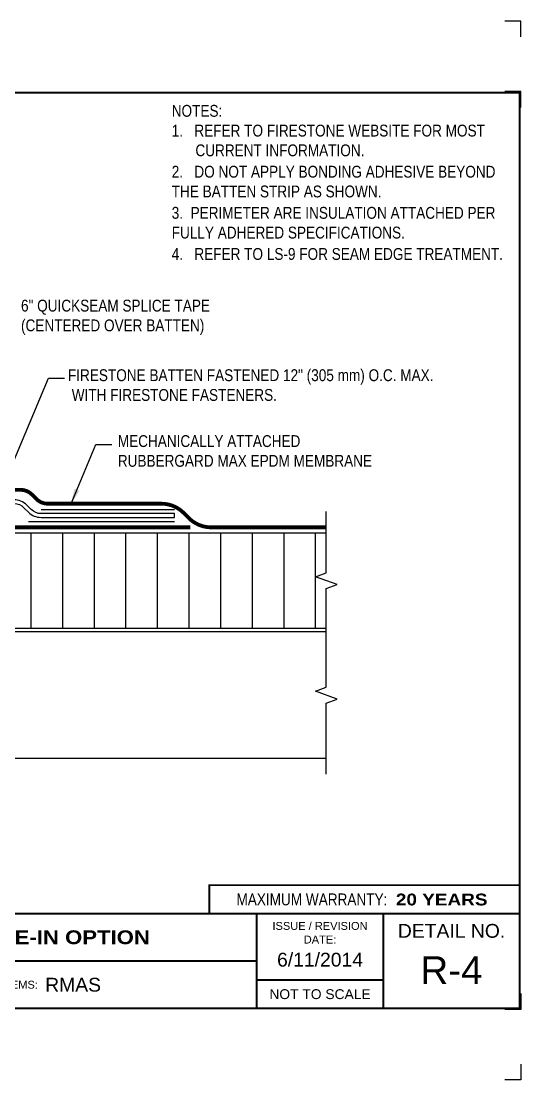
# Model space of a CAD drawing. Header units: inches. Extents: x 299.4 to 319.5, y -265.2 to -248.5.
# Drawn here: x 311.58 to 319.48, y -265.24 to -248.47 of the extents above; entities that cross this region are included whole.
import ezdxf
from ezdxf.enums import TextEntityAlignment as Align

# ---------------------------------------------------------------- set-up
doc = ezdxf.new("R2010")
doc.units = ezdxf.units.IN
doc.header["$MEASUREMENT"] = 0
doc.linetypes.add('HIDDEN', pattern=[0.375, 0.25, -0.125])
doc.layers.get('0').update_dxf_attribs({"linetype": 'CONTINUOUS'})
doc.layers.get('DEFPOINTS').update_dxf_attribs({"linetype": 'CONTINUOUS'})
for name, color, linetype in [('FSBP-ADHESIVE', 1, 'HIDDEN'), ('FSBP-ANNO-NOTE', 7, 'CONTINUOUS'), ('FSBP-INSULATION', 7, 'CONTINUOUS'), ('FSBP-MEMBRANE', 7, 'CONTINUOUS'), ('FSBP-SUBSTRATE-GENERIC', 9, 'CONTINUOUS'), ('FSBP-TTLB', 7, 'CONTINUOUS'), ('FSBP-TTLB-BORDER', 7, 'CONTINUOUS'), ('FSBP-TTLB-TEXT', 7, 'CONTINUOUS')]:
    doc.layers.add(name, color=color, linetype=linetype)
doc.styles.add('FSBP_ARIAL', font='arial.ttf')
doc.styles.add('FSBP_ARIAL_BOLD', font='')
doc.styles.add('FSBP_ARIAL_NAR', font='ARIALN.TTF')
doc.styles.get('FSBP_ARIAL_BOLD').set_extended_font_data('Arial Black')
doc.linetypes.add('ZIGZAG', pattern='A,0.0001,-0.2,[131,ltypeshp.shx,S=0.2,R=0,X=-0.2,Y=0],-0.4,[131,ltypeshp.shx,S=0.2,R=180,X=0.2,Y=0],-0.2', length=0.8001)
doc.dimstyles.new('FSBP-LEADER', dxfattribs={"dimtxt": 0.1875, "dimasz": 0.25, "dimexe": 0.0625, "dimexo": 0.125, "dimgap": 0.125, "dimtad": 0, "dimtih": 1, "dimtoh": 1, "dimdec": 4, "dimzin": 0, "dimdsep": 46, "dimlunit": 4, "dimtxsty": 'FSBP_ARIAL_NAR', "dimcen": 0.09375, "dimclrd": 256, "dimclre": 256, "dimclrt": 256, "dimadec": 0, "dimazin": 0, "dimtfac": 1, "dimtdec": 4, "dimtofl": 0, "dimtmove": 0, "dimatfit": 3, "dimfxl": 1, "dimtolj": 1, "dimtzin": 0, "dimlwd": -1, "dimlwe": -1, "dimarcsym": 0})

# ---------------------------------------------------------------- blocks, each defined once
blk = doc.blocks.new('TTLB-EPDM_1')
at = {"layer": 'DEFPOINTS', "linetype": 'Continuous', "ltscale": 1.75}
for points in [[(20.01562500000003, 13.88083333333333), (20.01562500000003, 14.13083333333333), (19.76562500000003, 14.13083333333333)], [(20.01562500000003, -2.380833333333342), (20.01562500000003, -2.630833333333342), (19.76562500000003, -2.630833333333342)]]:
    blk.add_lwpolyline(points, dxfattribs=at)
at = {"layer": 'DEFPOINTS', "color": 1}
for points in [[(20.015625, 12.765625), (20.015625, 13.015625), (19.765625, 13.015625)], [(20.015625, -1.265625), (20.015625, -1.515625), (19.765625, -1.515625)]]:
    blk.add_lwpolyline(points, dxfattribs=at)
at = {"layer": 'FSBP-TTLB', "const_width": 0.03125}
blk.add_lwpolyline([(15.09028770518938, 0), (20, 0), (20, 0.4512598240669945), (15.09028770518938, 0.4512598240669945)], close=True, dxfattribs=at)
for points in [[(0, 0), (0, -1.5), (20, -1.5), (20, 0), (0, 0)], [(15.84028770518938, 0), (15.84028770518938, -1.5)], [(17.84110496735593, 0), (17.84110496735593, -1.5)], [(20, 0), (20, -1.5)], [(4.825208527206769, -0.75), (15.84028770518938, -0.75)], [(15.84028770518938, -1.048740175933006), (17.84110496735593, -1.048740175933006)]]:
    blk.add_lwpolyline(points, dxfattribs=at)
at = {"layer": 'FSBP-TTLB-BORDER', "const_width": 0.03125}
blk.add_lwpolyline([(20, 0), (20, 13), (0, 13), (0, 0)], dxfattribs=at)
at = {"layer": 'FSBP-TTLB-TEXT', "style": 'FSBP_ARIAL_NAR'}
blk.add_text('MAXIMUM WARRANTY:', height=0.1875, dxfattribs=at).set_placement((17.90516569312837, 0.2256299120335257), align=Align.MIDDLE_RIGHT)
at = {"layer": 'FSBP-TTLB-TEXT', "style": 'FSBP_ARIAL'}
for s, height, p in [('ISSUE / REVISION', 0.125, (16.84069633627263, -0.1938496373466023)), ('DETAIL NO.', 0.21875, (18.92055248367797, -0.2724398367368792)), ('DATE:', 0.125, (16.84069633627263, -0.409973105348854)), ('NOT TO SCALE', 0.15625, (16.84069633627263, -1.274370087966503))]:
    blk.add_text(s, height=height, dxfattribs=at).set_placement(p, align=Align.MIDDLE_CENTER)
blk.add_text('ACCEPTABLE SYSTEMS:', height=0.125, dxfattribs=at).set_placement((10.29281281591562, -1.125), align=Align.MIDDLE_LEFT)
at = {"layer": 'FSBP-TTLB-TEXT'}
for tag, height, style, p in [('MAXIMUM_WARRANTY', 0.1875, 'FSBP_ARIAL_BOLD', (18.03987100774941, 0.2240244307510579)), ('ACCPT_SYSTEMS', 0.21875, 'FSBP_ARIAL', (12.49438170418193, -1.125))]:
    blk.add_attdef(tag, text='', height=height, dxfattribs=dict(at, style=style)).set_placement(p, align=Align.MIDDLE_LEFT)
for tag, height, style, p in [('DETAIL_DESCP_LINE_1', 0.21875, 'FSBP_ARIAL_BOLD', (10.33118450231211, -0.3736318192489421)), ('ISSUE_REV_DATE', 0.21875, 'FSBP_ARIAL', (16.84069633627263, -0.7282559425942452)), ('DETAIL_NUMBER', 0.4375, 'FSBP_ARIAL', (18.91941590748775, -0.8931630692489421))]:
    blk.add_attdef(tag, text='', height=height, dxfattribs=dict(at, style=style)).set_placement(p, align=Align.MIDDLE_CENTER)

msp = doc.modelspace()

# ---------------------------------------------------------------- hatches: boundary and pattern name
at = {"layer": 'FSBP-INSULATION'}
h = msp.add_hatch(dxfattribs=at)
h.set_pattern_fill('LINE', color=256, scale=4, angle=90, style=0)
h.set_pattern_definition([(90, (1.234031872678145, -142.3415559411159), (-0.5, 3.061515884555943e-17), [])])
h.paths.add_polyline_path([(311.1635180904817, -256.5831624928571), (311.1635180904817, -256.6830344586766), (311.1791430904817, -256.6871157692229), (311.1400805904817, -256.7084797598744), (311.1400805904817, -256.7400470268917), (311.1791430904817, -256.7502503032574), (311.1400805904817, -256.771614293909), (311.1400805904817, -256.8031815609262), (311.1791430904817, -256.8133848372919), (311.1400805904817, -256.8347488279434), (311.1400805904817, -256.8663160949606), (311.1791430904817, -256.8765193713264), (311.1400805904817, -256.8978833619779), (311.1400805904817, -256.9294506289951), (311.1791430904817, -256.939653905361), (311.1400805904817, -256.9610178960124), (311.1400805904817, -256.9925851630297), (311.1791430904817, -257.0027884393954), (311.1400805904817, -257.0241524300469), (311.1400805904817, -257.0557196970642), (311.1791430904817, -257.06592297343), (311.1400805904817, -257.0872869640814), (311.1400805904817, -257.1188542310987), (311.1791430904817, -257.1290575074645), (311.1400805904817, -257.150421498116), (311.1400805904817, -257.1819887651332), (311.1791430904817, -257.192192041499), (311.1400805904817, -257.2135560321505), (311.1400805904817, -257.2451232991677), (311.1791430904817, -257.2553265755335), (311.1400805904817, -257.276690566185), (311.1400805904817, -257.3082578332022), (311.1791430904817, -257.318461109568), (311.1400805904817, -257.3398251002195), (311.1400805904817, -257.3713923672368), (311.1791430904817, -257.3815956436025), (311.1400805904817, -257.402959634254), (311.1400805904817, -257.4345269012712), (311.1791430904817, -257.444730177637), (311.1400805904817, -257.4660941682885), (311.1400805904817, -257.4976614353058), (311.1791430904817, -257.5078647116716), (311.1400805904817, -257.5292287023231), (311.1400805904817, -257.5607959693403), (311.1791430904817, -257.5709992457061), (311.1400805904817, -257.5923632363576), (311.1400805904817, -257.6239305033748), (311.1791430904817, -257.6341337797406), (311.1400805904817, -257.6554977703921), (311.1400805904817, -257.6870650374094), (311.1791430904817, -257.6972683137751), (311.1400805904817, -257.7186323044266), (311.1400805904817, -257.7501995714438), (311.1791430904817, -257.7604028478096), (311.1400805904817, -257.7817668384611), (311.1400805904817, -257.8133341054784), (311.1791430904817, -257.8235373818442), (311.1400805904817, -257.8449013724957), (311.1400805904817, -257.8764686395129), (311.1791430904817, -257.8866719158787), (311.1400805904817, -257.9080359065301), (311.1400805904817, -257.9396031735474), (311.1791430904817, -257.9498064499132), (311.1400805904817, -257.9711704405647), (311.1400805904817, -258.002737707582), (311.1791430904817, -258.0129409839477), (311.1400805904817, -258.0343049745992), (311.1400805904817, -258.0658722416164), (311.1791430904817, -258.0760755179822), (311.166185073388, -258.0831624928571), (316.4025370635501, -258.0831624928571), (316.40253706355, -257.4581624928571), (316.574254402266, -257.3956624928571), (316.2308197248341, -257.2706624928571), (316.40253706355, -257.2081624928571), (316.4025370635501, -256.5831624928571)])
h.paths.add_polyline_path([(304.8408492115125, -256.5831624928571), (304.8408492115124, -257.2081624928571), (304.6691318727965, -257.2706624928571), (305.0125665502284, -257.3956624928571), (304.8408492115125, -257.4581624928571), (304.8408492115125, -258.0831624928571), (310.9994555904817, -258.0831624928571), (310.9994555904817, -258.0543942603135), (310.9603930904816, -258.0441909839477), (310.9994555904817, -258.0228269932962), (310.9994555904817, -257.9912597262789), (310.9603930904817, -257.9810564499132), (310.9994555904817, -257.9596924592617), (310.9994555904817, -257.9281251922444), (310.9603930904817, -257.9179219158787), (310.9994555904817, -257.8965579252271), (310.9994555904817, -257.8649906582099), (310.9603930904817, -257.8547873818441), (310.9994555904817, -257.8334233911926), (310.9994555904817, -257.8018561241754), (310.9603930904817, -257.7916528478096), (310.9994555904817, -257.7702888571581), (310.9994555904817, -257.7387215901409), (310.9603930904817, -257.7285183137751), (310.9994555904817, -257.7071543231236), (310.9994555904817, -257.6755870561064), (310.9603930904817, -257.6653837797406), (310.9994555904817, -257.6440197890891), (310.9994555904817, -257.6124525220719), (310.9603930904817, -257.602249245706), (310.9994555904817, -257.5808852550546), (310.9994555904817, -257.5493179880373), (310.9603930904817, -257.5391147116716), (310.9994555904817, -257.5177507210201), (310.9994555904817, -257.4861834540028), (310.9603930904816, -257.475980177637), (310.9994555904817, -257.4546161869856), (310.9994555904817, -257.4230489199683), (310.9603930904817, -257.4128456436026), (310.9994555904817, -257.391481652951), (310.9994555904817, -257.3599143859338), (310.9603930904817, -257.349711109568), (310.9994555904817, -257.3283471189166), (310.9994555904817, -257.2967798518993), (310.9603930904817, -257.2865765755335), (310.9994555904817, -257.265212584882), (310.9994555904817, -257.2336453178648), (310.9603930904817, -257.223442041499), (310.9994555904817, -257.2020780508475), (310.9994555904817, -257.1705107838303), (310.9603930904817, -257.1603075074645), (310.9994555904817, -257.138943516813), (310.9994555904817, -257.1073762497957), (310.9603930904817, -257.09717297343), (310.9994555904817, -257.0758089827785), (310.9994555904817, -257.0442417157612), (310.9603930904817, -257.0340384393954), (310.9994555904817, -257.012674448744), (310.9994555904817, -256.9811071817267), (310.9603930904817, -256.970903905361), (310.9994555904817, -256.9495399147095), (310.9994555904817, -256.9179726476922), (310.9603930904817, -256.9077693713264), (310.9994555904817, -256.8864053806749), (310.9994555904817, -256.8548381136576), (310.9603930904817, -256.8446348372919), (310.9994555904817, -256.8232708466404), (310.9994555904817, -256.7917035796232), (310.9603930904816, -256.7815003032574), (310.9994555904817, -256.7601363126059), (310.9994555904817, -256.7285690455887), (310.9603930904817, -256.7183657692229), (310.9994555904817, -256.6970017785714), (310.9760180904817, -256.6769124928571), (310.9760180904817, -256.5831624928571)])
h.paths.add_polyline_path([(306.042406605231, -257.5435244471545), (310.1751444974547, -257.5435244471545), (310.1751444974547, -257.174599651793), (306.042406605231, -257.174599651793)], flags=24)

# ---------------------------------------------------------------- linework, layer by layer
at = {"layer": 'FSBP-ADHESIVE', "linetype": 'ZIGZAG', "ltscale": 0.17}
for p, q in [((311.8920714810749, -256.2081624928571), (314.0006733543868, -256.2081624928571)), ((311.6947680904817, -256.3956624928571), (314.0006733543868, -256.3956624928571))]:
    msp.add_line(p, q, dxfattribs=at)
at = {"layer": 'FSBP-INSULATION', "linetype": 'Continuous'}
msp.add_lwpolyline([(316.4025370635501, -258.0831624928571), (316.40253706355, -257.4581624928571), (316.574254402266, -257.3956624928571), (316.2308197248341, -257.2706624928571), (316.40253706355, -257.2081624928571), (316.4025370635501, -256.2394124928571)], dxfattribs=at)
at = {"layer": 'FSBP-INSULATION'}
for points in [[(316.4025370635501, -256.5831624928571), (311.1635180904817, -256.5831624928571)], [(311.1661850733879, -258.0831624928571), (316.4025370635501, -258.0831624928571)]]:
    msp.add_lwpolyline(points, dxfattribs=at)
at = {"layer": 'FSBP-MEMBRANE', "const_width": 0.06}
msp.add_lwpolyline([(308.3443833092884, -256.1144124928571), (308.527111597807, -256.1144124928571), (310.1439113092951, -256.1144124928571, 0.1989123673797007), (310.3206880045918, -256.0411891881537), (310.392991395185, -255.9688857975605, -0.198912367379665), (310.5697680904817, -255.8956624928571), (311.5697680904815, -255.8956624928571, -0.1989123673796589), (311.7465447857782, -255.9688857975605), (311.8188481763715, -256.0411891881538, 0.1989123673796589), (311.9956248716682, -256.1144124928571), (313.7935665732003, -256.1144124928571, -0.198912367379665), (314.1471199637935, -256.2608591022639), (314.22922674498, -256.3429658834503, 0.1989123673796798), (314.5827801355733, -256.4894124928571), (316.4025370635501, -256.4894124928571)], format="xyb", dxfattribs=at)
at = {"layer": 'FSBP-MEMBRANE'}
msp.add_lwpolyline([(308.1388628265764, -256.2719124928572), (308.1388628265764, -256.3319124928572), (310.2474646998884, -256.3319124928571, 0.1989123673796767), (310.4454545986206, -256.2499023915893), (310.5177579892139, -256.1775990009961, -0.1989123673796678), (310.6733214810749, -256.1131624928571), (311.0697680904817, -256.1131624928571), (311.4662146998884, -256.1131624928571, -0.1989123673796678), (311.6217781917495, -256.1775990009961), (311.6940815823426, -256.2499023915893, 0.1989123673796767), (311.8920714810749, -256.3319124928571), (314.0006733543868, -256.3319124928572), (314.0006733543868, -256.2719124928571), (311.8920714810749, -256.2719124928571, -0.1989123673796935), (311.7365079892137, -256.2074759847181), (311.6642045986206, -256.1351725941249, 0.1989123673796673), (311.4662146998884, -256.0531624928571), (311.0697680904817, -256.0531624928571), (310.6733214810749, -256.0531624928571, 0.198912367379658), (310.4753315823427, -256.1351725941249), (310.4030281917495, -256.2074759847181, -0.1989123673796818), (310.2474646998884, -256.2719124928571)], format="xyb", close=True, dxfattribs=at)
at = {"layer": 'FSBP-MEMBRANE', "const_width": 0.06}
msp.add_lwpolyline([(311.1635180904817, -256.4894124928571), (314.2506733543868, -256.4894124928571)], dxfattribs=at)
at = {"layer": 'FSBP-SUBSTRATE-GENERIC'}
msp.add_line((304.8408492115125, -260.1456624928571), (316.4025370635501, -260.1456624928571), dxfattribs=at)
for points in [[(316.4025370635501, -260.3956624928571), (316.40253706355, -259.2706624928571), (316.574254402266, -259.2081624928571), (316.2308197248341, -259.0831624928571), (316.40253706355, -259.0206624928571), (316.4025370635501, -258.0831624928571)], [(316.4025370635501, -258.1456624928571), (311.1673452726282, -258.1456624928571)]]:
    msp.add_lwpolyline(points, dxfattribs=at)

# ---------------------------------------------------------------- block references
msp.add_blockref('TTLB-EPDM_1', (299.4627011304548, -262.6057045035641)).add_auto_attribs({'DETAIL_DESCP_LINE_1': 'FULLY ADHERED PERIMETER TIE-IN OPTION', 'ACCPT_SYSTEMS': 'RMAS', 'ISSUE_REV_DATE': '6/11/2014', 'DETAIL_NUMBER': 'R-4', 'MAXIMUM_WARRANTY': '20 YEARS'})

# ---------------------------------------------------------------- texts
at = {"layer": 'FSBP-ANNO-NOTE', "char_height": 0.1875, "attachment_point": 1, "style": 'FSBP_ARIAL_NAR'}
for s, width, gutter_width, heights, insert in [('NOTES:\\P\\pi-0.375,l0.375;1.   REFER TO FIRESTONE WEBSITE FOR MOST CURRENT INFORMATION.\\P\\pi0,l0;{\\H0.083333x;\\P\\pi-0.375,l0.375;}2.   DO NOT APPLY BONDING ADHESIVE BEYOND THE BATTEN STRIP AS SHOWN.\\P{\\H0.083333x;\\P}3.  PERIMETER ARE INSULATION ATTACHED PER FULLY ADHERED SPECIFICATIONS.\\P{\\H0.083333x;\\P}4.   REFER TO LS-9 FOR SEAM EDGE TREATMENT.', 5.348916068058287, 5, [2.918621065450679], (313.9580843616786, -249.8009040471297)), ('6" QUICKSEAM SPLICE TAPE\\P(CENTERED OVER BATTEN)', 3.113072052616189, 2.5, [0.6184865474897413], (311.574954391268, -252.8850130787232)), ('FIRESTONE BATTEN FASTENED 12" (305 mm) O.C. MAX.\\P WITH FIRESTONE FASTENERS.', 6.856614195072325, 2.5, [0.5874287906572171], (312.3170276552228, -253.9864221894204)), ('MECHANICALLY ATTACHED \\PRUBBERGARD MAX EPDM MEMBRANE', 4.110380942296615, 2.5, [0.5874287906572171], (313.1055729614491, -255.0296107818212))]:
    msp.add_mtext_dynamic_manual_height_columns(s, width=width, gutter_width=gutter_width, heights=heights, dxfattribs=dict(at, insert=insert))

# ---------------------------------------------------------------- leaders
at = {"layer": 'FSBP-ANNO-NOTE'}
for points in [[(311.0749317822869, -256.3541264785315), (312.0103942666672, -254.1277516760155), (312.2603942666672, -254.1277516760155)], [(312.3621453422079, -256.1263543355856), (312.7603942666672, -255.1785329260155), (313.0103942666672, -255.1785329260155)]]:
    msp.add_leader(points, dimstyle='FSBP-LEADER', dxfattribs=at)

doc.saveas('drawing.dxf')
